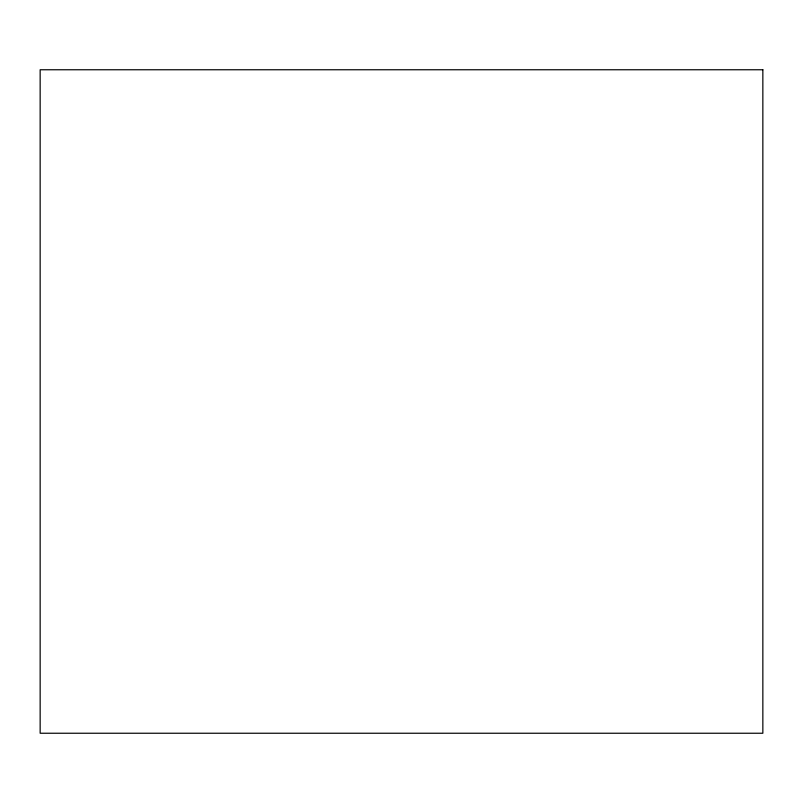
<?xml version="1.0" encoding="UTF-8"?>
<svg xmlns="http://www.w3.org/2000/svg" width="803" height="803" viewBox="0 0 803 803"><rect width="100%" height="100%" fill="white"/><g stroke="black" fill="none" stroke-linecap="round" stroke-linejoin="round"><path stroke-width="1.2" d="M762.85 69.761L40.15 69.761L40.15 733.239L762.85 733.239L762.85 69.761"/></g></svg>
